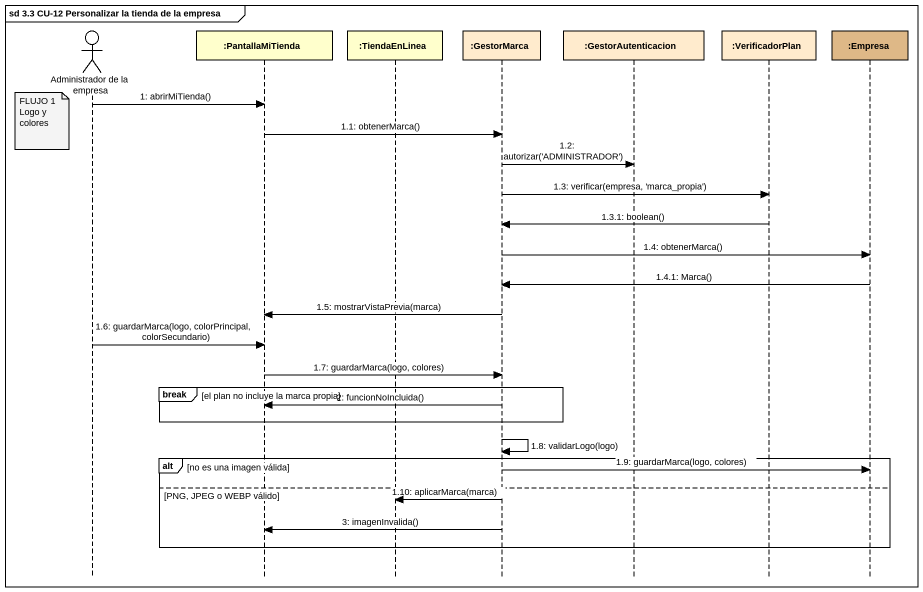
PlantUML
@startuml
mainframe sd 3.3 CU-12 Personalizar la tienda de la empresa
hide footbox
actor "Administrador de la empresa" as Administrador_de_la_empresa
participant ":PantallaMiTienda" as PantallaMiTienda
participant ":TiendaEnLinea" as TiendaEnLinea
participant ":GestorMarca" as GestorMarca #FFEBCD
participant ":GestorAutenticacion" as GestorAutenticacion #FFEBCD
participant ":VerificadorPlan" as VerificadorPlan #FFEBCD
participant ":Empresa" as Empresa #DEB887

Administrador_de_la_empresa -> PantallaMiTienda : 1: abrirMiTienda()
note left of Administrador_de_la_empresa
  FLUJO 1
  Logo y colores
end note
PantallaMiTienda -> GestorMarca : 1.1: obtenerMarca()
GestorMarca -> GestorAutenticacion : 1.2: autorizar('ADMINISTRADOR')
GestorMarca -> VerificadorPlan : 1.3: verificar(empresa, 'marca_propia')
VerificadorPlan -> GestorMarca : 1.3.1: boolean()
GestorMarca -> Empresa : 1.4: obtenerMarca()
Empresa -> GestorMarca : 1.4.1: Marca()
GestorMarca -> PantallaMiTienda : 1.5: mostrarVistaPrevia(marca)
Administrador_de_la_empresa -> PantallaMiTienda : 1.6: guardarMarca(logo, colorPrincipal, colorSecundario)
PantallaMiTienda -> GestorMarca : 1.7: guardarMarca(logo, colores)
break el plan no incluye la marca propia
  GestorMarca -> PantallaMiTienda : 2: funcionNoIncluida()
end
GestorMarca -> GestorMarca : 1.8: validarLogo(logo)
alt no es una imagen válida
  GestorMarca -> Empresa : 1.9: guardarMarca(logo, colores)
else PNG, JPEG o WEBP válido
  GestorMarca -> TiendaEnLinea : 1.10: aplicarMarca(marca)
  GestorMarca -> PantallaMiTienda : 3: imagenInvalida()
end
@enduml
